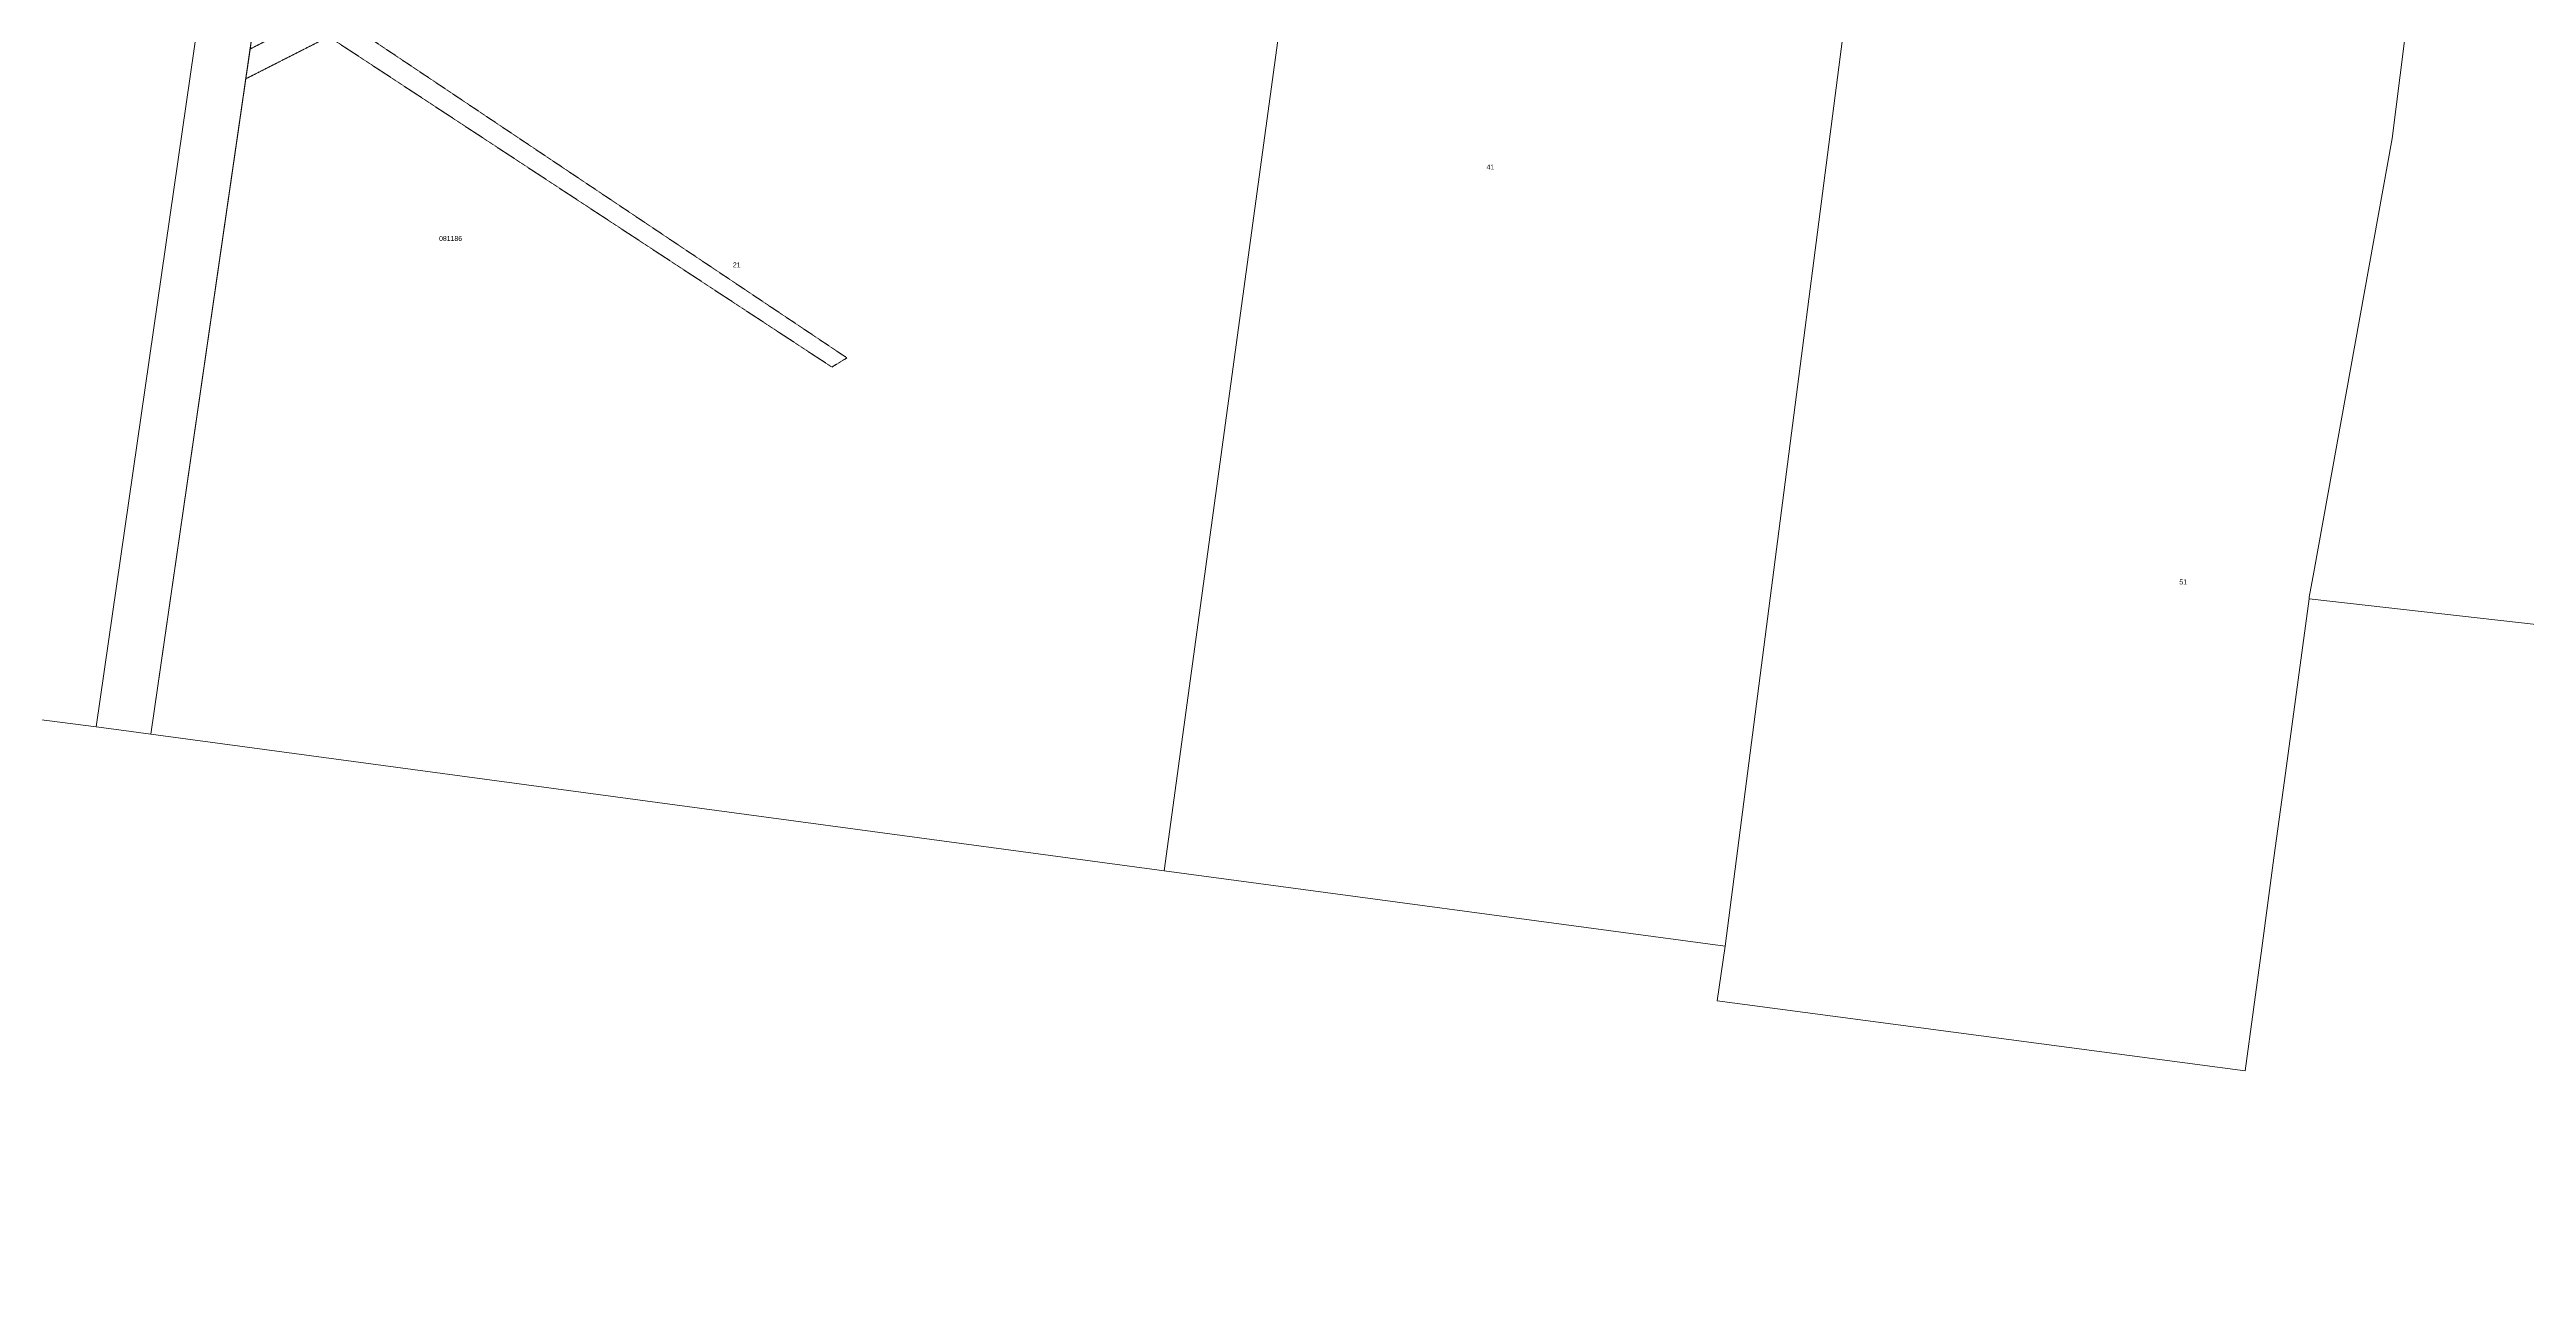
# Model space of a CAD drawing. Header units: metres. Extents: x 253555 to 263174, y 6188199 to 6193202.
# Drawn here: x 257170 to 258073, y 6188663 to 6189116 of the extents above; entities that cross this region are included whole.
import ezdxf

# ---------------------------------------------------------------- set-up
doc = ezdxf.new("R2010")
doc.units = ezdxf.units.M
doc.linetypes.add('HIDDEN', pattern=[0.375, 0.25, -0.125])
doc.linetypes.add('HIDDEN2', pattern=[0.1875, 0.125, -0.0625])
for name, color, linetype, lineweight in [('Cadastre Land Parcels_SP_EXT', 9, 'Continuous', 5), ('Cadastre Other Property_SP_EXT', 9, 'HIDDEN', 5), ('Cadastre Roads_SP_EXT', 9, 'Continuous', 5)]:
    doc.layers.add(name, color=color, linetype=linetype, lineweight=lineweight)
doc.styles.get("Standard").update_dxf_attribs({"font": 'arial.ttf'})

msp = doc.modelspace()

# ---------------------------------------------------------------- linework, layer by layer
at = {"layer": 'Cadastre Land Parcels_SP_EXT', "linetype": 'Continuous'}
msp.add_lwpolyline([(259546.18, 6189119.14), (259499.09, 6189125.81), (258927, 6189206.69), (258836.19, 6189221.15), (258561.27, 6189264.93), (258446.94, 6189285.6), (258163.53, 6189323.09), (258055.89, 6189337.28), (258037.28, 6189188.93), (258024.11, 6189083.92), (257995.53, 6188925.9), (257993.87, 6188916.74), (257993.79, 6188916.18), (258434.27, 6188866.24), (258638.36, 6188843.12), (258697.92, 6188745.54), (258848.87, 6188731.61), (258906.41, 6188726.3), (259214.46, 6188697.74), (259230.61, 6188808.61), (259415.38, 6188790.25), (259401.16, 6188680.43), (259590.72, 6188662.86)], dxfattribs=at)
for points in [[(257576.6, 6188816.97), (257780.99, 6188789.43), (257841.99, 6189261.44), (257641.45, 6189291.38), (257629.52, 6189204.11), (257576.6, 6188816.97)], [(257242.58, 6189251.33), (257083.72, 6189272.11), (256981.82, 6189285.43), (256975.03, 6189238.43), (256926.55, 6188902.97), (257187.39, 6188869.43), (257242.58, 6189251.33)], [(257207.33, 6188866.73), (257576.6, 6188816.97), (257629.52, 6189204.11), (257264.24, 6189260.05), (257207.33, 6188866.73)], [(257778.11, 6188769.6), (257970.48, 6188744.08), (257976.54, 6188788.8), (257981, 6188821.7), (257984.81, 6188849.89), (257993.79, 6188916.18), (257993.87, 6188916.74), (257995.52, 6188925.9), (258024.11, 6189083.92), (258037.28, 6189188.93), (257841.99, 6189261.44), (257780.99, 6188789.43), (257778.11, 6188769.6)]]:
    msp.add_lwpolyline(points, close=True, dxfattribs=at)
at = {"layer": 'Cadastre Other Property_SP_EXT', "linetype": 'HIDDEN2'}
msp.add_lwpolyline([(257769.64, 6189380.56), (257273.98, 6189132.12), (257264.2, 6189139.93), (257258.68, 6189133.44), (257265.88, 6189127.99), (257243.55, 6189116.61), (257241.92, 6189105.71), (257272.15, 6189121.08), (257455.51, 6189000.61), (257460.97, 6189003.97), (257280.36, 6189125.02), (257784.71, 6189378.26), (257769.64, 6189380.56)], close=True, dxfattribs=at)
at = {"layer": 'Cadastre Roads_SP_EXT', "linetype": 'Continuous'}
msp.add_lwpolyline([(257284.19, 6189398), (257287.85, 6189423.52), (257288.07, 6189425.41), (257290.48, 6189442.2), (257280.11, 6189440.73), (257269.74, 6189439.25), (257266.88, 6189419.45), (257262.83, 6189391.45), (257253.17, 6189324.6), (257242.58, 6189251.33), (257187.39, 6188869.43), (257195.65, 6188868.31), (257207.33, 6188866.73), (257274.52, 6189331.15), (257284.19, 6189398)], close=True, dxfattribs=at)

# ---------------------------------------------------------------- texts
at = {"layer": 'Cadastre Land Parcels_SP_EXT'}
for s, p in [('41', (257694.11, 6189072.67)), ('21', (257419.42, 6189036.97)), ('51', (257946.54, 6188921.38))]:
    msp.add_text(s, height=1.8, dxfattribs=at).set_placement(p)
at = {"layer": 'Cadastre Other Property_SP_EXT'}
msp.add_text('081186', height=1.8, dxfattribs=at).set_placement((257312.36, 6189046.6))

doc.saveas('drawing.dxf')
